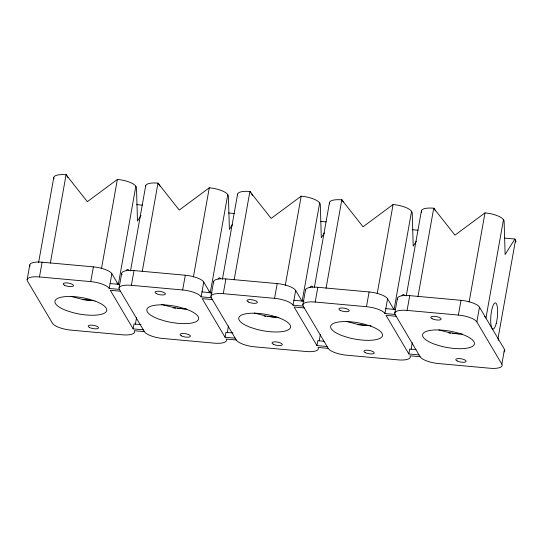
<?xml version="1.0" encoding="UTF-8"?>
<svg xmlns="http://www.w3.org/2000/svg" width="543" height="543" viewBox="0 0 543 543"><rect width="100%" height="100%" fill="white"/><g stroke="black" fill="none" stroke-linecap="round" stroke-linejoin="round"><path stroke-width="0.81" d="M27.15 279.665L29.777 264.909M38.621 262.5L53.764 177.48M397.727 299.722A15.795 4.982 10.1 0 1 409.727 295.643L461.014 300.313A15.795 4.982 10.1 0 1 479.476 307.162L504.481 349.4L501.847 364.156A15.795 4.982 10.1 0 1 489.847 368.229L438.568 363.566A15.795 4.982 10.1 0 1 420.099 356.717L409.945 355.794A15.795 4.982 10.1 0 1 397.944 359.866L346.658 355.203A15.795 4.982 10.1 0 1 328.189 348.355L318.035 347.432A15.795 4.982 10.1 0 1 306.035 351.504L254.748 346.841A15.795 4.982 10.1 0 1 236.286 339.993L226.126 339.07A15.795 4.982 10.1 0 1 214.125 343.142L162.846 338.479A15.795 4.982 10.1 0 1 144.377 331.63L134.223 330.707A15.795 4.982 10.1 0 1 122.223 334.787L70.936 330.117A15.795 4.982 10.1 0 1 52.467 323.268L27.469 281.03A15.795 4.982 10.1 0 1 39.469 276.95L42.096 262.201L93.382 266.864A15.795 4.982 10.1 0 1 111.844 273.713L118.313 284.641L135.831 186.283A15.795 4.982 10.1 0 0 117.369 179.434L87.342 201.691L66.083 174.771A15.795 4.982 10.1 0 0 54.083 178.844M50.343 263.124L66.083 174.771M501.847 364.156L476.849 321.911A15.795 4.982 10.1 0 0 458.38 315.062L407.101 310.399A15.795 4.982 10.1 0 0 395.1 314.478L384.939 313.549A15.795 4.982 10.1 0 0 366.477 306.707L315.191 302.037A15.795 4.982 10.1 0 0 303.191 306.116L293.037 305.193A15.795 4.982 10.1 0 0 274.568 298.345L223.282 293.675A15.795 4.982 10.1 0 0 211.281 297.754L201.127 296.831A15.795 4.982 10.1 0 0 182.658 289.982L131.379 285.313A15.795 4.982 10.1 0 0 119.372 289.392L109.218 288.469A15.795 4.982 10.1 0 0 90.756 281.62L93.382 266.864M101.48 268.622L117.369 179.434M109.218 288.469L111.844 273.713M119.06 288.028L121.686 273.272M130.524 270.862L145.673 185.842M131.379 285.313L134.006 270.563L185.292 275.226A15.795 4.982 10.1 0 1 203.754 282.075L210.222 293.003L227.741 194.645A15.795 4.982 10.1 0 0 209.272 187.797L179.251 210.053L157.986 183.134A15.795 4.982 10.1 0 0 145.694 186.507M142.252 271.486L157.986 183.134M143.298 329.811L133.144 328.888L134.019 323.967L141.051 324.612M135.39 324.151L136.558 317.594M182.658 289.982L185.292 275.226M193.389 276.984L209.272 187.797M201.127 296.831L203.754 282.075M210.962 296.383L213.596 281.634M222.433 279.224L237.576 194.204M223.282 293.675L225.908 278.926L277.195 283.589A15.795 4.982 10.1 0 1 295.663 290.437L302.125 301.358L319.651 203.007A15.795 4.982 10.1 0 0 301.182 196.159L271.161 218.415L249.895 191.496A15.795 4.982 10.1 0 0 237.603 194.869M234.155 279.842L249.895 191.496M235.207 338.174L225.053 337.251L225.929 332.33L232.961 332.968M227.293 332.513L228.467 325.956M274.568 298.345L277.195 283.589M285.292 285.346L301.182 196.159M293.037 305.193L295.663 290.437M302.872 304.745L305.499 289.996M314.343 287.58L329.486 202.566M315.191 302.037L317.818 287.288L369.104 291.951A15.795 4.982 10.1 0 1 387.573 298.799L394.035 309.72L411.553 211.37A15.795 4.982 10.1 0 0 393.091 204.521L363.063 226.777L341.805 199.858A15.795 4.982 10.1 0 0 329.805 203.93M326.065 288.204L341.805 199.858M327.117 346.536L316.956 345.613L317.831 340.692L324.083 341.262M319.203 340.875L320.37 334.318M366.477 306.707L369.104 291.951M377.202 293.709L393.091 204.521M384.939 313.549L387.573 298.799M394.781 313.107L397.408 298.358M406.252 295.942L421.395 210.928M407.101 310.399L409.727 295.643M417.974 296.566L433.714 208.213L454.973 235.139L484.994 212.883A15.795 4.982 10.1 0 1 503.463 219.732L504.108 220.825L505.119 254.518L514.886 239.029L504.25 238.065M419.02 354.898L408.865 353.968L409.741 349.054L415.992 349.624M411.112 349.237L412.28 342.681M458.38 315.062L461.014 300.313M469.111 302.064L484.994 212.883M476.849 321.911L479.476 307.162M503.463 219.732L485.944 318.083A15.795 4.982 10.1 0 0 484.587 316.623M514.886 239.029L515.531 240.121L498.012 338.479A15.795 4.982 10.1 0 1 498.087 340.461M141.037 215.435L137.488 221.069L136.476 187.376L135.831 186.283M232.506 224.503L229.397 229.431L228.386 195.738L227.741 194.645M324.409 232.866L321.3 237.793L320.295 204.1L319.651 203.007M416.318 241.228L413.209 246.155L412.205 212.462L411.553 211.37M136.619 204.616L142.347 205.139M228.528 212.978L234.257 213.501M320.438 221.34L326.16 221.863M412.341 229.703L418.069 230.218M39.469 276.95L90.756 281.62M110.093 283.548L119.467 284.403M202.003 291.91L212.157 292.833M293.912 300.272L304.066 301.195M385.815 308.634L395.195 309.49M120.451 291.211L110.297 290.288L133.144 328.888M212.361 299.573L202.206 298.65L225.053 337.251M304.27 307.935L294.109 307.012L316.956 345.613M396.173 316.297L386.019 315.374L408.865 353.968M82.957 299.682L92.235 300.523M173.176 307.888L175.708 308.119M177.391 308.275L184.987 308.967M264.237 316.175L265.927 316.325M267.611 316.481L276.048 317.248M357.837 324.687L367.116 325.535M448.898 332.974L450.588 333.13M452.271 333.28L459.867 333.972M438.873 329.968L449.733 332.757L456.493 333.667A26.322 8.308 10.1 0 0 462.12 333.952M346.264 321.388L357.83 324.395L364.584 325.305A26.322 8.308 10.1 0 0 370.971 325.59M254.355 313.026L265.921 316.033L272.674 316.942A26.322 8.308 10.1 0 0 277.534 317.221M161.237 304.284L162.452 304.664M163.151 304.881L174.011 307.671L180.765 308.58A26.322 8.308 10.1 0 0 186.398 308.865M70.542 296.302L82.108 299.308L88.862 300.218A26.322 8.308 10.1 0 0 93.715 300.496M433.966 208.24L435.527 210.881M342.056 199.878L343.23 201.86M395.1 314.478L420.099 356.717M250.153 191.516L250.934 192.833M251.714 194.156L252.495 195.473M303.191 306.116L328.189 348.355M158.244 183.154L160.199 186.453M211.281 297.754L236.286 339.993M66.334 174.792L67.895 177.432M119.372 289.392L144.377 331.63M515.531 240.121A15.795 4.982 10.1 0 1 515.612 242.11M421.714 212.293A15.795 4.982 10.1 0 1 433.714 208.213M504.481 349.4A15.795 4.982 10.1 0 1 504.053 351.945M401.901 295.711A13.161 3.272 -84.8 0 1 404.454 295.331M393.485 309.001A15.795 4.982 10.1 0 1 394.035 309.72M305.526 290.661A15.795 4.982 10.1 0 1 317.818 287.288M309.999 287.349A13.161 3.272 -84.8 0 1 312.544 286.969M213.616 282.299A15.795 4.982 10.1 0 1 225.908 278.926M126.18 270.631A13.161 3.272 -84.8 0 1 128.725 270.244M116.955 283.174A15.795 4.982 10.1 0 1 118.313 284.641M30.096 266.274A15.795 4.982 10.1 0 1 42.096 262.201M218.089 278.987A13.161 3.272 -84.8 0 1 220.634 278.607M208.865 291.537A15.795 4.982 10.1 0 1 210.222 293.003M122.005 274.636A15.795 4.982 10.1 0 1 134.006 270.563M462.616 334.508L456.5 332.587A26.322 8.308 10.1 0 0 425.054 331.943A26.322 8.308 10.1 0 0 434.332 344.119L440.448 346.04A26.322 8.308 10.1 0 0 471.894 346.692A26.322 8.308 10.1 0 0 462.616 334.508M370.706 326.146L364.597 324.225A26.322 8.308 10.1 0 0 333.144 323.58A26.322 8.308 10.1 0 0 342.423 335.757L348.538 337.685A26.322 8.308 10.1 0 0 379.991 338.33A26.322 8.308 10.1 0 0 370.706 326.146M278.803 317.791L272.688 315.863A26.322 8.308 10.1 0 0 241.235 315.218A26.322 8.308 10.1 0 0 250.52 327.395L256.629 329.323A26.322 8.308 10.1 0 0 288.082 329.968A26.322 8.308 10.1 0 0 278.803 317.791M186.894 309.429L180.778 307.501A26.322 8.308 10.1 0 0 149.332 306.856A26.322 8.308 10.1 0 0 158.61 319.033L164.726 320.961A26.322 8.308 10.1 0 0 196.172 321.605A26.322 8.308 10.1 0 0 186.894 309.429M94.984 301.066L88.876 299.139A26.322 8.308 10.1 0 0 57.422 298.494A26.322 8.308 10.1 0 0 66.701 310.671L72.816 312.598A26.322 8.308 10.1 0 0 104.27 313.243A26.322 8.308 10.1 0 0 94.984 301.066M496.2 323.567A13.161 3.272 -84.8 0 0 495.589 302.933A13.161 3.272 -84.8 0 0 490.716 321.463A13.161 3.272 -84.8 0 0 496.2 323.567M432.113 318.707A5.267 1.663 10.1 0 0 440.909 319.501A5.267 1.663 10.1 0 0 434.895 316.372A5.267 1.663 10.1 0 0 432.113 318.707M457.118 360.946A5.267 1.663 10.1 0 0 465.908 361.747A5.267 1.663 10.1 0 0 459.894 358.611A5.267 1.663 10.1 0 0 457.118 360.946M340.21 310.345A5.267 1.663 10.1 0 0 349 311.146A5.267 1.663 10.1 0 0 342.986 308.01A5.267 1.663 10.1 0 0 340.21 310.345M365.208 352.583A5.267 1.663 10.1 0 0 374.005 353.384A5.267 1.663 10.1 0 0 367.991 350.255A5.267 1.663 10.1 0 0 365.208 352.583M248.3 301.983A5.267 1.663 10.1 0 0 257.097 302.784A5.267 1.663 10.1 0 0 251.083 299.648A5.267 1.663 10.1 0 0 248.3 301.983M273.299 344.221A5.267 1.663 10.1 0 0 282.095 345.022A5.267 1.663 10.1 0 0 276.082 341.893A5.267 1.663 10.1 0 0 273.299 344.221M89.486 327.497A5.267 1.663 10.1 0 0 98.283 328.298A5.267 1.663 10.1 0 0 92.269 325.169A5.267 1.663 10.1 0 0 89.486 327.497M64.488 285.258A5.267 1.663 10.1 0 0 73.278 286.059A5.267 1.663 10.1 0 0 67.264 282.93A5.267 1.663 10.1 0 0 64.488 285.258M156.391 293.62A5.267 1.663 10.1 0 0 165.187 294.421A5.267 1.663 10.1 0 0 159.174 291.286A5.267 1.663 10.1 0 0 156.391 293.62M181.396 335.859A5.267 1.663 10.1 0 0 190.186 336.66A5.267 1.663 10.1 0 0 184.172 333.531A5.267 1.663 10.1 0 0 181.396 335.859"/></g></svg>
